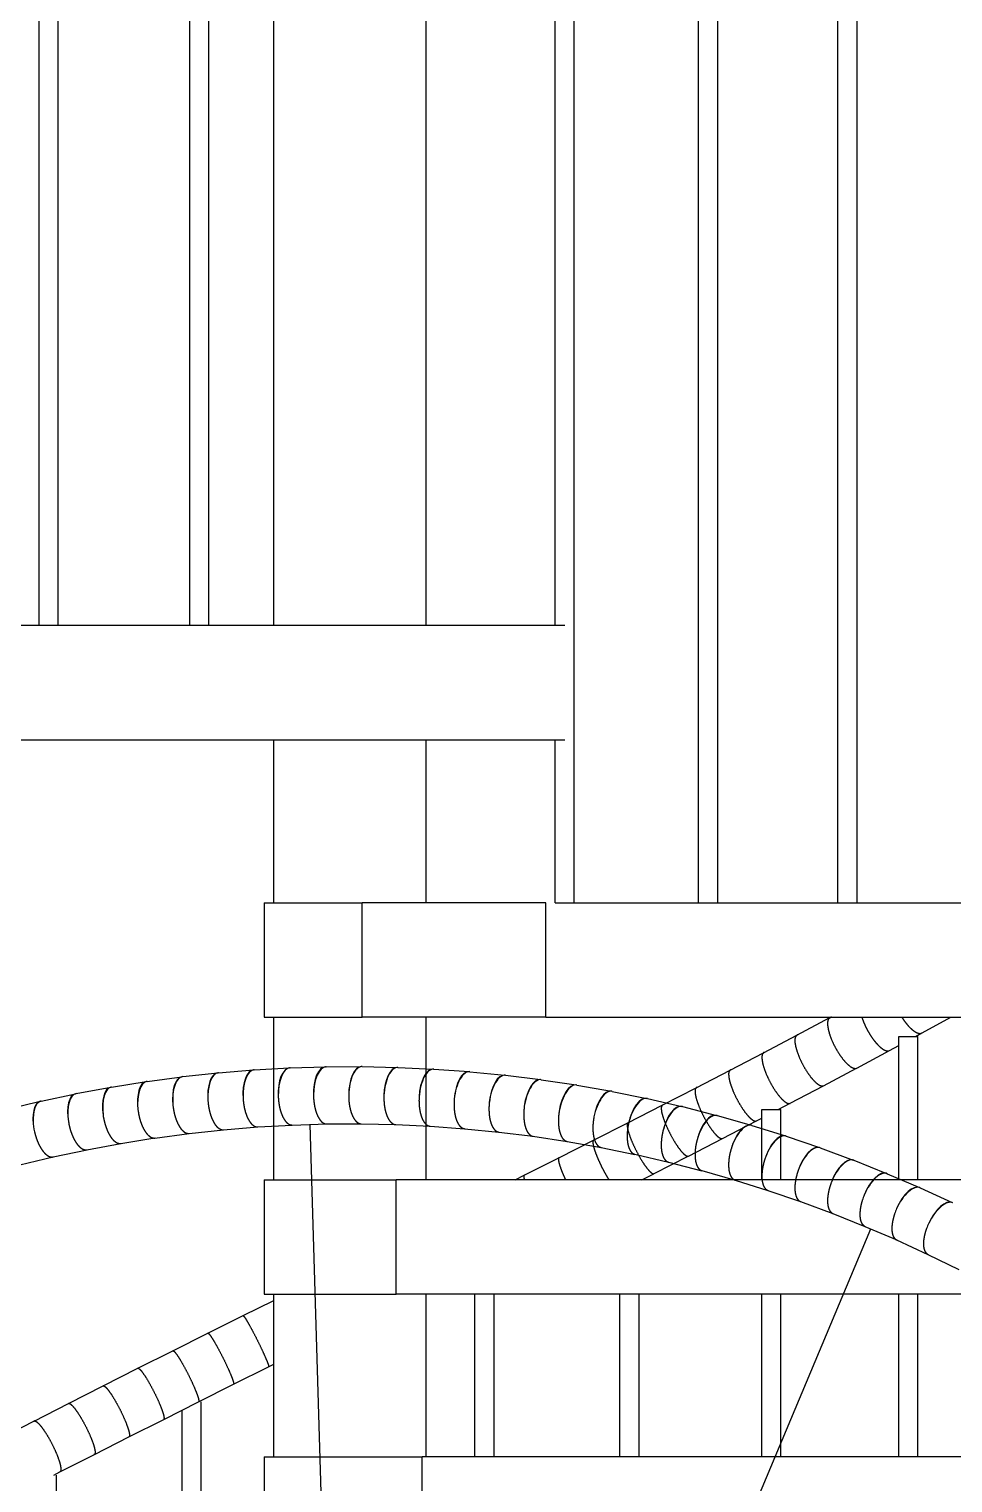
# Model space of a CAD drawing. Header units: millimetres. Extents: x -934 to 934, y -2220 to 2220.
# Drawn here: x -214 to 402, y 716 to 1684 of the extents above; entities that cross this region are included whole.
import ezdxf

# ---------------------------------------------------------------- set-up
doc = ezdxf.new("R2010")
doc.units = ezdxf.units.MM
doc.layers.add('Elevation', color=7, linetype='CONTINUOUS')
doc.layers.add('Plan', color=7, linetype='CONTINUOUS')

msp = doc.modelspace()

# ---------------------------------------------------------------- linework, layer by layer
at = {"layer": 'Elevation'}
for p, q in [((50.77, 1286.76), (50.77, 2201.16)), ((-207.08, 1286.76), (-207.08, 2182.11)), ((-194.38, 1286.76), (-194.38, 2182.11)), ((-106.73, 1286.76), (-106.73, 2182.11)), ((-94.03, 1286.76), (-94.03, 2182.11)), ((-50.83, 1286.76), (-50.83, 2182.11)), ((136.66, 1286.76), (136.66, 2182.11)), ((149.36, 1102.19), (149.36, 2182.11)), ((232.21, 1102.19), (232.21, 2133.41)), ((244.91, 1102.19), (244.91, 2133.41)), ((325.03, 1102.19), (325.03, 2084.7)), ((337.73, 1102.19), (337.73, 2084.7)), ((143.01, 1286.76), (-753.78, 1286.76)), ((143.01, 1210.56), (-760.13, 1210.56)), ((-50.83, 1102.19), (-50.83, 1210.56)), ((50.77, 1102.19), (50.77, 1210.56)), ((136.66, 1102.19), (136.66, 1210.56)), ((-57.18, 1102.19), (-57.18, 1025.99)), ((8.13, 1025.99), (8.13, 1102.19)), ((130.46, 1102.19), (8.13, 1102.19)), ((130.46, 1025.99), (130.46, 1102.19)), ((-50.83, 917.61), (-50.83, 1025.99)), ((130.46, 1025.99), (8.13, 1025.99)), ((50.77, 917.61), (50.77, 1025.99)), ((297.65, 1013.94), (319.58, 1025.6)), ((319.58, 1025.59), (320.31, 1025.99)), ((381.05, 1015.47), (400.22, 1025.99)), ((275.51, 1002.28), (297.65, 1013.94)), ((365.54, 917.61), (365.54, 1013.12)), ((376.72, 1013.12), (380.97, 1015.43)), ((378.24, 917.61), (378.24, 1013.12)), ((253.18, 990.62), (275.51, 1002.28)), ((253.18, 990.62), (275.51, 1002.28)), ((337.56, 992.01), (359.35, 1003.7)), ((359.42, 1003.74), (365.54, 1007.06)), ((230.67, 978.96), (253.18, 990.62)), ((230.67, 978.96), (253.18, 990.62)), ((315.5, 980.28), (337.49, 991.97)), ((207.99, 967.29), (230.67, 978.96)), ((207.99, 967.29), (230.67, 978.96)), ((293.23, 968.56), (315.43, 980.25)), ((285.3, 964.41), (293.17, 968.53)), ((185.17, 955.62), (208, 967.29)), ((185.17, 955.62), (208, 967.29)), ((274.29, 917.61), (274.29, 964.41)), ((286.99, 917.61), (286.99, 964.41)), ((162.22, 943.95), (185.18, 955.62)), ((162.22, 943.95), (185.18, 955.62)), ((248.17, 945.12), (270.73, 956.81)), ((270.79, 956.84), (274.29, 958.66)), ((139.15, 932.28), (162.22, 943.95)), ((225.41, 933.4), (248.12, 945.09)), ((115.98, 920.6), (139.15, 932.28)), ((115.98, 920.6), (139.15, 932.28)), ((202.5, 921.69), (225.36, 933.38)), ((110.02, 917.61), (115.98, 920.6)), ((110.02, 917.61), (115.98, 920.6)), ((194.47, 917.61), (202.46, 921.67)), ((-57.18, 917.61), (-57.18, 841.41)), ((30.85, 841.41), (30.85, 917.61)), ((494.02, 917.61), (30.85, 917.61)), ((-71.21, 827.11), (-50.83, 837.28)), ((-50.83, 733.03), (-50.83, 841.41)), ((494.02, 841.41), (30.85, 841.41)), ((50.77, 733.03), (50.77, 841.41)), ((83.25, 733.03), (83.25, 841.41)), ((95.95, 733.03), (95.95, 841.41)), ((179.83, 733.03), (179.83, 841.41)), ((192.53, 733.03), (192.53, 841.41)), ((274.29, 733.03), (274.29, 841.41)), ((286.99, 733.03), (286.99, 841.41)), ((365.54, 733.03), (365.54, 841.41)), ((378.24, 733.03), (378.24, 841.41)), ((-94.6, 815.41), (-71.22, 827.1)), ((-117.94, 803.71), (-94.62, 815.4)), ((-141.22, 792.01), (-117.96, 803.7)), ((-54.19, 793.02), (-50.83, 794.7)), ((-164.41, 780.31), (-141.24, 792)), ((-77.56, 781.34), (-54.19, 793.02)), ((-187.5, 768.61), (-164.44, 780.29)), ((-100.86, 769.66), (-77.56, 781.34)), ((-210.48, 756.9), (-187.54, 768.59)), ((-124.09, 757.98), (-100.86, 769.66)), ((-99.17, -189.86), (-99.17, 769.58)), ((-233.34, 745.19), (-210.52, 756.88)), ((-147.23, 746.3), (-124.09, 757.98)), ((-111.87, -189.86), (-111.87, 764.12)), ((-170.26, 734.63), (-147.23, 746.3)), ((-193.17, 722.96), (-170.26, 734.63)), ((-57.18, 733.03), (-57.18, 656.83)), ((48.01, 656.83), (48.01, 733.03)), ((768.62, 733.03), (48.01, 733.03)), ((-197.24, 720.87), (-193.17, 722.96)), ((-195.49, -189.86), (-195.49, 720.87))]:
    msp.add_line(p, q, dxfattribs=at)
for centre, major_axis, ratio, start_param, end_param in [((371.89, 1032.17), (9.16, -16.7), 0.374502, 6.086261, 0), ((371.89, 1032.17), (9.08, -16.75), 0.353525, 6.088009, 0), ((371.89, 1032.17), (9.08, -16.75), 0.353525, 0, 0.006567), ((350.34, 1020.48), (9.08, -16.75), 0.353525, 6.099453, 0), ((350.34, 1020.48), (9.01, -16.79), 0.332314, 6.100978, 0), ((350.34, 1020.48), (9.01, -16.79), 0.332314, 0, 0.006458), ((328.56, 1008.79), (9.01, -16.79), 0.332314, 6.112421, 0), ((328.56, 1008.79), (8.94, -16.82), 0.310886, 6.113742, 0), ((328.56, 1008.79), (8.94, -16.82), 0.310886, 0, 0.006357), ((306.56, 997.1), (8.94, -16.82), 0.310886, 6.125185, 0), ((306.56, 997.1), (8.88, -16.86), 0.289252, 6.126317, 0), ((306.56, 997.1), (8.88, -16.86), 0.289252, 0, 0.006265), ((284.36, 985.41), (8.88, -16.86), 0.289252, 6.137761, 0), ((284.36, 985.41), (8.82, -16.89), 0.267428, 6.138722, 0), ((284.36, 985.41), (8.82, -16.89), 0.267428, 0, 0.006182), ((261.97, 973.72), (8.82, -16.89), 0.267428, 6.150165, 0), ((261.97, 973.72), (8.76, -16.91), 0.245428, 6.150971, 0), ((261.97, 973.72), (8.76, -16.91), 0.245428, 0, 0.006106), ((239.41, 962.03), (8.76, -16.91), 0.245428, 6.162414, 0), ((239.41, 962.03), (8.72, -16.94), 0.223267, 6.163079, 0), ((239.41, 962.03), (8.72, -16.94), 0.223267, 0, 0.006038), ((216.69, 950.34), (8.72, -16.94), 0.223267, 6.174522, 0), ((216.69, 950.34), (8.67, -16.96), 0.200958, 6.175061, 0), ((216.69, 950.34), (8.67, -16.96), 0.200958, 0, 0.005976), ((193.83, 938.65), (8.67, -16.96), 0.200958, 6.186505, 0), ((193.83, 938.65), (8.63, -16.98), 0.178518, 6.186932, 0), ((193.83, 938.65), (8.63, -16.98), 0.178518, 0, 0.005922), ((-62.7, 810.06), (8.52, -17.04), 0.072793, -3.172248, -3.141593), ((-62.7, 810.06), (8.51, -17.05), 0.049884, -3.141593, -3.135854), ((-62.7, 810.06), (8.51, -17.05), 0.049884, -3.172205, -3.141593), ((-86.08, 798.37), (8.54, -17.03), 0.095654, -3.183773, -3.141593), ((-86.08, 798.37), (8.52, -17.04), 0.072793, -3.141593, -3.135836), ((-86.08, 798.37), (8.52, -17.04), 0.072793, -3.183692, -3.141593), ((-109.41, 786.68), (8.56, -17.02), 0.118451, -3.195349, -3.141593), ((-109.41, 786.68), (8.54, -17.03), 0.095654, -3.141593, -3.135812), ((-109.41, 786.68), (8.54, -17.03), 0.095654, -3.195217, -3.141593), ((-132.66, 774.99), (8.58, -17.01), 0.141171, -3.206989, -3.141593), ((-132.66, 774.99), (8.56, -17.02), 0.118451, -3.141593, -3.135782), ((-132.66, 774.99), (8.56, -17.02), 0.118451, -3.206792, -3.141593), ((-155.83, 763.3), (8.61, -16.99), 0.163798, -3.218704, -3.141593), ((-155.83, 763.3), (8.58, -17.01), 0.141171, -3.141593, -3.135745), ((-155.83, 763.3), (8.58, -17.01), 0.141171, -3.218432, -3.141593), ((-178.89, 751.61), (8.65, -16.97), 0.186317, -3.230509, -3.141593), ((-178.89, 751.61), (8.61, -16.99), 0.163798, -3.141593, -3.135702), ((-178.89, 751.61), (8.61, -16.99), 0.163798, -3.230147, -3.141593), ((-201.84, 739.92), (8.69, -16.95), 0.208714, -3.242417, -3.141593), ((-201.84, 739.92), (8.65, -16.97), 0.186317, -3.141593, -3.135652), ((-201.84, 739.92), (8.65, -16.97), 0.186317, -3.241952, -3.141593)]:
    msp.add_ellipse(centre, major_axis=major_axis, ratio=ratio, start_param=start_param, end_param=end_param, dxfattribs=at)
for points, degree in [([(-57.18, 1102.19), (-56.75, 1102.19), (-55.48, 1102.19), (-53.37, 1102.19), (-50.46, 1102.19), (-46.8, 1102.19), (-42.44, 1102.19), (-37.45, 1102.19), (-31.89, 1102.19), (-25.86, 1102.19), (-19.44, 1102.19), (-12.73, 1102.19), (-5.83, 1102.19), (1.16, 1102.19), (8.13, 1102.19)], 1), ([(136.66, 1102.19), (136.82, 1102.19), (137.29, 1102.19), (138.05, 1102.19), (139.05, 1102.19), (140.26, 1102.19), (141.6, 1102.19), (143.01, 1102.19), (144.43, 1102.19), (145.77, 1102.19), (146.97, 1102.19), (147.98, 1102.19), (148.74, 1102.19), (149.2, 1102.19), (149.36, 1102.19)], 1), ([(232.21, 1102.19), (232.37, 1102.19), (232.84, 1102.19), (233.6, 1102.19), (234.6, 1102.19), (235.81, 1102.19), (237.15, 1102.19), (238.56, 1102.19), (239.97, 1102.19), (241.32, 1102.19), (242.52, 1102.19), (243.53, 1102.19), (244.28, 1102.19), (244.75, 1102.19), (244.91, 1102.19)], 1), ([(325.03, 1102.19), (325.19, 1102.19), (325.66, 1102.19), (326.42, 1102.19), (327.42, 1102.19), (328.63, 1102.19), (329.97, 1102.19), (331.38, 1102.19), (332.8, 1102.19), (334.14, 1102.19), (335.34, 1102.19), (336.35, 1102.19), (337.1, 1102.19), (337.57, 1102.19), (337.73, 1102.19)], 1), ([(-57.18, 1025.99), (-56.75, 1025.99), (-55.48, 1025.99), (-53.37, 1025.99), (-50.46, 1025.99), (-46.8, 1025.99), (-42.44, 1025.99), (-37.45, 1025.99), (-31.89, 1025.99), (-25.86, 1025.99), (-19.44, 1025.99), (-12.73, 1025.99), (-5.83, 1025.99), (1.16, 1025.99), (8.13, 1025.99)], 1), ([(319.58, 1025.59), (318.64, 1024.61), (318.15, 1022.91), (318.13, 1020.58), (318.57, 1017.72), (319.46, 1014.46), (320.76, 1010.95), (322.41, 1007.34), (324.34, 1003.79), (326.45, 1000.47), (328.66, 997.52), (330.86, 995.08), (332.96, 993.25), (334.87, 992.12), (336.48, 991.74)], 1), ([(319.59, 1025.6), (319.58, 1025.59)], 1), ([(320.63, 1025.84), (320.05, 1025.84), (319.59, 1025.6)], 2), ([(340.9, 1025.99), (341.67, 1023.75), (342.6, 1021.46), (343.67, 1019.15), (344.87, 1016.86), (346.17, 1014.64), (347.54, 1012.53), (348.97, 1010.56), (350.42, 1008.78), (351.87, 1007.21), (353.29, 1005.88), (354.66, 1004.82), (355.94, 1004.06), (357.13, 1003.59), (358.19, 1003.43)], 1), ([(367.49, 1025.99), (368.36, 1024.65), (369.26, 1023.37), (370.18, 1022.15), (371.12, 1021.01), (372.06, 1019.94), (372.99, 1018.97), (373.92, 1018.1), (374.84, 1017.33), (375.73, 1016.66), (376.6, 1016.11), (377.43, 1015.68), (378.22, 1015.37), (378.96, 1015.18), (379.65, 1015.12)], 1), ([(297.65, 1013.94), (296.78, 1012.99), (296.36, 1011.32), (296.39, 1009.01), (296.89, 1006.16), (297.83, 1002.9), (299.16, 999.38), (300.82, 995.76), (302.75, 992.19), (304.84, 988.85), (307.02, 985.88), (309.17, 983.42), (311.2, 981.58), (313.03, 980.44), (314.56, 980.05)], 1), ([(298.55, 1014.15), (298.05, 1014.15), (297.65, 1013.94)], 2), ([(297.65, 1013.94), (297.65, 1013.94)], 1), ([(365.54, 1013.12), (365.7, 1013.12), (366.17, 1013.12), (366.93, 1013.12), (367.93, 1013.12), (369.14, 1013.12), (370.48, 1013.12), (371.89, 1013.12), (373.3, 1013.12), (374.65, 1013.12), (375.85, 1013.12), (376.85, 1013.12), (377.61, 1013.12), (378.08, 1013.12), (378.24, 1013.12)], 1), ([(275.51, 1002.28), (274.71, 1001.37), (274.36, 999.73), (274.46, 997.44), (275.01, 994.6), (275.99, 991.34), (277.35, 987.81), (279.03, 984.17), (280.96, 980.59), (283.04, 977.23), (285.17, 974.24), (287.28, 971.76), (289.24, 969.9), (290.99, 968.75), (292.43, 968.36)], 1), ([(276.28, 1002.46), (275.85, 1002.46), (275.51, 1002.28)], 2), ([(275.51, 1002.28), (275.51, 1002.28)], 1), ([(275.51, 1002.28), (275.51, 1002.28)], 1), ([(275.51, 1002.28), (275.51, 1002.28)], 1), ([(253.18, 990.62), (252.45, 989.75), (252.17, 988.14), (252.34, 985.87), (252.95, 983.04), (253.97, 979.78), (255.37, 976.24), (257.06, 972.59), (258.99, 968.99), (261.04, 965.6), (263.15, 962.59), (265.19, 960.09), (267.09, 958.22), (268.76, 957.06), (270.11, 956.67)], 1), ([(253.83, 990.77), (253.47, 990.77), (253.18, 990.62)], 2), ([(253.18, 990.62), (253.18, 990.62)], 1), ([(253.18, 990.62), (253.18, 990.62)], 1), ([(253.18, 990.62), (253.18, 990.62)], 1), ([(230.67, 978.96), (230.02, 978.13), (229.81, 976.55), (230.04, 974.29), (230.71, 971.47), (231.78, 968.22), (233.21, 964.67), (234.92, 961), (236.84, 957.38), (238.88, 953.98), (240.95, 950.95), (242.94, 948.43), (244.77, 946.54), (246.35, 945.38), (247.61, 944.98)], 1), ([(231.21, 979.08), (230.91, 979.08), (230.67, 978.96)], 2), ([(230.67, 978.96), (230.67, 978.96)], 1), ([(230.67, 978.96), (230.67, 978.96)], 1), ([(230.67, 978.96), (230.67, 978.96)], 1), ([(207.99, 967.29), (207.43, 966.5), (207.29, 964.95), (207.59, 962.72), (208.32, 959.91), (209.44, 956.65), (210.9, 953.1), (212.63, 949.42), (214.55, 945.78), (216.57, 942.35), (218.59, 939.3), (220.53, 936.77), (222.29, 934.87), (223.78, 933.69), (224.94, 933.29)], 1), ([(208, 967.29), (207.99, 967.29)], 1), ([(207.99, 967.29), (207.99, 967.29)], 1), ([(208.44, 967.39), (208.19, 967.39), (208, 967.29)], 2), ([(208, 967.29), (208, 967.29)], 1), ([(274.29, 964.41), (274.45, 964.41), (274.92, 964.41), (275.67, 964.41), (276.68, 964.41), (277.88, 964.41), (279.22, 964.41), (280.64, 964.41), (282.05, 964.41), (283.39, 964.41), (284.6, 964.41), (285.6, 964.41), (286.36, 964.41), (286.83, 964.41), (286.99, 964.41)], 1), ([(185.17, 955.62), (184.68, 954.87), (184.62, 953.35), (185, 951.14), (185.79, 948.34), (186.96, 945.08), (188.45, 941.52), (190.2, 937.83), (192.11, 934.17), (194.11, 930.73), (196.1, 927.66), (197.98, 925.1), (199.66, 923.19), (201.07, 922), (202.13, 921.6)], 1), ([(185.18, 955.62), (185.17, 955.62)], 1), ([(185.17, 955.62), (185.17, 955.62)], 1), ([(185.53, 955.7), (185.33, 955.7), (185.18, 955.62)], 2), ([(185.18, 955.62), (185.18, 955.62)], 1), ([(162.22, 943.95), (161.9, 943.55), (161.77, 942.8), (161.84, 941.69), (162.1, 940.27), (162.55, 938.56), (163.19, 936.59), (163.99, 934.42), (164.94, 932.08), (166.02, 929.63), (167.2, 927.13), (168.46, 924.62), (169.78, 922.16), (171.11, 919.81), (172.44, 917.61)], 1), ([(162.49, 944.01), (162.34, 944.01), (162.22, 943.95)], 2), ([(162.22, 943.95), (162.22, 943.95)], 1), ([(162.22, 943.95), (162.22, 943.95)], 1), ([(162.22, 943.95), (162.22, 943.95)], 1), ([(139.15, 932.28), (138.96, 932.08), (138.84, 931.72), (138.81, 931.2), (138.86, 930.54), (139, 929.73), (139.22, 928.78), (139.52, 927.71), (139.9, 926.52), (140.35, 925.22), (140.87, 923.83), (141.45, 922.36), (142.1, 920.83), (142.8, 919.24), (143.54, 917.61)], 1), ([(139.36, 932.32), (139.24, 932.32), (139.15, 932.28)], 2), ([(139.15, 932.28), (139.15, 932.28)], 1), ([(139.15, 932.28), (139.15, 932.28)], 1), ([(139.15, 932.28), (139.15, 932.28)], 1), ([(116.13, 920.63), (116.05, 920.63), (115.98, 920.6)], 2), ([(115.98, 920.6), (115.98, 920.6)], 1), ([(115.98, 920.6), (115.98, 920.6)], 1), ([(115.98, 920.6), (115.98, 920.6)], 1), ([(-57.18, 917.61), (-56.51, 917.61), (-54.53, 917.61), (-51.27, 917.61), (-46.81, 917.61), (-41.26, 917.61), (-34.75, 917.61), (-27.43, 917.61), (-19.47, 917.61), (-11.05, 917.61), (-2.38, 917.61), (6.35, 917.61), (14.93, 917.61), (23.16, 917.61), (30.85, 917.61)], 1), ([(-57.18, 841.41), (-56.51, 841.41), (-54.53, 841.41), (-51.27, 841.41), (-46.81, 841.41), (-41.26, 841.41), (-34.75, 841.41), (-27.43, 841.41), (-19.47, 841.41), (-11.05, 841.41), (-2.38, 841.41), (6.35, 841.41), (14.93, 841.41), (23.16, 841.41), (30.85, 841.41)], 1), ([(-71.18, 827.11), (-70.68, 826.69), (-69.79, 825.46), (-68.56, 823.46), (-67.03, 820.81), (-65.29, 817.63), (-63.43, 814.07), (-61.52, 810.32), (-59.68, 806.56), (-57.99, 802.97), (-56.52, 799.73), (-55.36, 796.99), (-54.57, 794.9), (-54.17, 793.55), (-54.19, 793.02)], 1), ([(-94.54, 815.42), (-93.94, 815.01), (-92.96, 813.78), (-91.64, 811.8), (-90.05, 809.16), (-88.26, 806), (-86.37, 802.47), (-84.47, 798.73), (-82.64, 794.98), (-80.98, 791.39), (-79.58, 788.15), (-78.48, 785.4), (-77.76, 783.29), (-77.45, 781.91), (-77.56, 781.34)], 1), ([(-117.84, 803.73), (-117.14, 803.32), (-116.06, 802.1), (-114.66, 800.13), (-113.01, 797.52), (-111.18, 794.37), (-109.26, 790.86), (-107.36, 787.14), (-105.55, 783.4), (-103.93, 779.82), (-102.57, 776.57), (-101.55, 773.81), (-100.9, 771.68), (-100.67, 770.27), (-100.86, 769.66)], 1), ([(-141.07, 792.04), (-140.26, 791.63), (-139.09, 790.42), (-137.61, 788.47), (-135.9, 785.87), (-134.02, 782.75), (-132.08, 779.25), (-130.17, 775.55), (-128.38, 771.82), (-126.8, 768.25), (-125.49, 765), (-124.53, 762.23), (-123.97, 760.07), (-123.82, 758.63), (-124.09, 757.98)], 1), ([(-54.19, 793.02), (-54.2, 793.01), (-54.22, 793.01)], 2), ([(-54.19, 793.02), (-54.19, 793.02)], 1), ([(-164.2, 780.35), (-163.29, 779.95), (-162.03, 778.75), (-160.48, 776.81), (-158.7, 774.22), (-156.78, 771.12), (-154.82, 767.64), (-152.91, 763.96), (-151.13, 760.24), (-149.58, 756.68), (-148.33, 753.42), (-147.43, 750.64), (-146.94, 748.46), (-146.87, 746.99), (-147.23, 746.3)], 1), ([(-77.56, 781.34), (-77.59, 781.32), (-77.62, 781.32)], 2), ([(-77.56, 781.34), (-77.56, 781.34)], 1), ([(-187.22, 768.66), (-186.22, 768.26), (-184.87, 767.07), (-183.23, 765.14), (-181.4, 762.58), (-179.44, 759.49), (-177.45, 756.04), (-175.54, 752.37), (-173.78, 748.67), (-172.26, 745.11), (-171.06, 741.85), (-170.23, 739.06), (-169.81, 736.86), (-169.82, 735.36), (-170.26, 734.63)], 1), ([(-100.86, 769.66), (-100.91, 769.63), (-100.97, 769.63)], 2), ([(-100.86, 769.66), (-100.86, 769.66)], 1), ([(-210.12, 756.97), (-209.02, 756.57), (-207.58, 755.39), (-205.87, 753.48), (-203.98, 750.93), (-201.98, 747.87), (-199.97, 744.43), (-198.05, 740.78), (-196.31, 737.09), (-194.83, 733.54), (-193.68, 730.28), (-192.91, 727.48), (-192.56, 725.26), (-192.65, 723.73), (-193.17, 722.96)], 1), ([(-124.09, 757.98), (-124.16, 757.94), (-124.25, 757.94)], 2), ([(-124.09, 757.98), (-124.09, 757.98)], 1), ([(-147.23, 746.3), (-147.33, 746.25), (-147.45, 746.25)], 2), ([(-147.23, 746.3), (-147.23, 746.3)], 1), ([(-170.26, 734.63), (-170.39, 734.56), (-170.56, 734.56)], 2), ([(-170.26, 734.63), (-170.26, 734.63)], 1), ([(-57.18, 733.03), (-56.22, 733.03), (-53.37, 733.03), (-48.74, 733.03), (-42.46, 733.03), (-34.76, 733.03), (-25.9, 733.03), (-16.16, 733.03), (-5.89, 733.03), (4.58, 733.03), (14.9, 733.03), (24.72, 733.03), (33.7, 733.03), (41.56, 733.03), (48.01, 733.03)], 1), ([(-193.17, 722.96), (-193.34, 722.87), (-193.55, 722.87)], 2), ([(-193.17, 722.96), (-193.17, 722.96)], 1)]:
    msp.add_open_spline(points, degree=degree, dxfattribs=at)
for points, knots in [([(149.36, 1102.19), (177.73, 1102.19), (205.91, 1102.19), (233.9, 1102.19), (261.65, 1102.19), (289.14, 1102.19), (316.34, 1102.19), (343.23, 1102.19), (369.77, 1102.19), (395.95, 1102.19), (421.74, 1102.19), (447.1, 1102.19), (472.02, 1102.19), (496.48, 1102.19), (520.44, 1102.19)], [4.8765036, 4.8765036, 4.9080325, 4.9395613, 4.9710902, 5.002619, 5.0341479, 5.0656767, 5.0972056, 5.1287345, 5.1602633, 5.1917922, 5.223321, 5.2548499, 5.2863788, 5.3179076, 5.3179076]), ([(130.46, 1025.99), (160.27, 1025.99), (189.9, 1025.99), (219.33, 1025.99), (248.52, 1025.99), (277.44, 1025.99), (306.06, 1025.99), (334.34, 1025.99), (362.26, 1025.99), (389.78, 1025.99), (416.88, 1025.99), (443.52, 1025.99), (469.68, 1025.99), (495.33, 1025.99), (520.44, 1025.99)], [4.8555797, 4.8555797, 4.8886031, 4.9216266, 4.95465, 4.9876734, 5.0206968, 5.0537202, 5.0867437, 5.1197671, 5.1527905, 5.1858139, 5.2188374, 5.2518608, 5.2848842, 5.3179076, 5.3179076]), ([(115.98, 920.6), (115.91, 920.55), (115.85, 920.47), (115.8, 920.36), (115.76, 920.23), (115.74, 920.08), (115.73, 919.9), (115.74, 919.7), (115.76, 919.47), (115.79, 919.21), (115.83, 918.94), (115.89, 918.64), (115.96, 918.32), (116.05, 917.97), (116.14, 917.61)], [1.6321461, 1.6321461, 1.6709597, 1.7097733, 1.7485869, 1.7874005, 1.8262141, 1.8650277, 1.9038413, 1.9426549, 1.9814685, 2.0202821, 2.0590957, 2.0979093, 2.1367229, 2.1755365, 2.1755365])]:
    msp.add_open_spline(points, degree=1, knots=knots, dxfattribs=at)
at = {"layer": 'Plan'}
for p, q in [((-111.44, 986.33), (-88.12, 988.84)), ((-87.63, 988.89), (-64.25, 990.8)), ((-63.76, 990.83), (-40.34, 992.14)), ((-39.85, 992.16), (-16.4, 992.86)), ((-15.91, 992.87), (7.55, 992.98)), ((8.03, 992.97), (31.49, 992.48)), ((31.98, 992.46), (55.41, 991.36)), ((55.9, 991.33), (79.3, 989.63)), ((79.78, 989.59), (103.13, 987.29)), ((-182.38, 975.02), (-159.31, 979.32)), ((-158.83, 979.4), (-135.67, 983.1)), ((-135.18, 983.17), (-111.93, 986.28)), ((103.62, 987.24), (126.9, 984.34)), ((127.38, 984.27), (150.58, 980.78)), ((151.06, 980.7), (174.16, 976.61)), ((-229.09, 964.47), (-206.28, 969.94)), ((-205.8, 970.04), (-182.86, 974.93)), ((-0.87, 973.93), (-0.87, 973.93)), ((-0.87, 973.93), (-0.87, 973.93)), ((-0.87, 973.93), (-0.87, 973.93)), ((174.64, 976.52), (197.63, 971.84)), ((198.11, 971.74), (220.97, 966.47)), ((221.44, 966.35), (244.16, 960.5)), ((244.63, 960.37), (267.19, 953.94)), ((-107.18, 948.47), (-84.29, 950.93)), ((-84.34, 950.93), (-61.39, 952.8)), ((-61.44, 952.8), (-38.46, 954.08)), ((-38.51, 954.08), (-15.5, 954.77)), ((-1.72, 116.68), (-26.49, 954.44)), ((-15.55, 954.77), (7.47, 954.88)), ((7.42, 954.88), (30.44, 954.39)), ((30.39, 954.39), (53.38, 953.31)), ((53.33, 953.32), (76.29, 951.65)), ((76.24, 951.65), (99.15, 949.4)), ((99.1, 949.4), (121.95, 946.56)), ((267.66, 953.8), (290.05, 946.79)), ((-175.21, 937.6), (-152.58, 941.82)), ((-152.63, 941.81), (-129.9, 945.44)), ((-129.95, 945.43), (-107.13, 948.48)), ((121.9, 946.57), (144.66, 943.14)), ((144.61, 943.15), (167.28, 939.14)), ((290.51, 946.64), (312.71, 939.06)), ((-220.02, 927.46), (-197.63, 932.83)), ((-197.68, 932.82), (-175.16, 937.61)), ((167.23, 939.15), (189.79, 934.55)), ((189.74, 934.57), (212.17, 929.4)), ((313.17, 938.89), (335.17, 930.75)), ((335.63, 930.57), (357.41, 921.86)), ((212.13, 929.41), (234.42, 923.67)), ((234.37, 923.68), (256.51, 917.37)), ((357.86, 921.67), (379.41, 912.41)), ((256.46, 917.38), (278.43, 910.5)), ((278.38, 910.52), (300.17, 903.08)), ((379.86, 912.21), (401.17, 902.39)), ((300.12, 903.1), (321.71, 895.1)), ((321.66, 895.12), (343.04, 886.57)), ((22.12, 112.24), (347.01, 884.87)), ((342.99, 886.59), (364.14, 877.5)), ((364.1, 877.52), (385, 867.89)), ((384.96, 867.91), (405.61, 857.75))]:
    msp.add_line(p, q, dxfattribs=at)
for centre, major_axis, start_param, end_param in [((-86.08, 969.9), (2.04, -18.94), 3.141593, 4.664487), ((-86.08, 969.9), (1.55, -18.99), 3.141593, 4.676012), ((-86.08, 969.9), (2.04, -18.94), 3.112836, 3.141593), ((-62.7, 971.81), (1.55, -18.99), 3.141593, 4.676012), ((-62.7, 971.81), (1.06, -19.02), 3.141593, 4.687498), ((-62.7, 971.81), (1.55, -18.99), 3.112836, 3.141593), ((-39.28, 973.12), (1.06, -19.02), 3.141593, 4.687498), ((-39.28, 973.12), (0.57, -19.04), 3.141593, 4.698958), ((-39.28, 973.12), (1.06, -19.02), 3.112836, 3.141593), ((-15.83, 973.82), (0.57, -19.04), 3.141593, 4.698958), ((-15.83, 973.82), (0.08, -19.05), 3.141593, 4.710404), ((-15.83, 973.82), (0.57, -19.04), 3.112836, 3.141593), ((7.63, 973.93), (0.08, -19.05), 3.141593, 4.706667), ((7.63, 973.93), (-0.4, -19.05), 3.141593, 4.718111), ((7.63, 973.93), (0.08, -19.05), 3.112836, 3.141593), ((31.08, 973.43), (-0.4, -19.05), 3.141593, 4.706667), ((31.08, 973.43), (-0.89, -19.03), 3.141593, 4.718111), ((31.08, 973.43), (-0.4, -19.05), 3.112836, 3.141593), ((54.52, 972.33), (-0.89, -19.03), 3.141593, 4.706667), ((54.52, 972.33), (-1.38, -19), 3.141593, 4.718111), ((54.52, 972.33), (-0.89, -19.03), 3.112836, 3.141593), ((77.92, 970.63), (-1.38, -19), 3.141593, 4.706667), ((77.92, 970.63), (-1.87, -18.96), 3.141593, 4.718111), ((77.92, 970.63), (-1.38, -19), 3.112836, 3.141593), ((-155.83, 960.59), (3.49, -18.73), 3.141593, 4.629556), ((-155.83, 960.59), (3, -18.81), 3.141593, 4.641271), ((-155.83, 960.59), (3.49, -18.73), 3.112836, 3.141593), ((-132.66, 964.29), (3, -18.81), 3.141593, 4.641271), ((-132.66, 964.29), (2.52, -18.88), 3.141593, 4.652911), ((-132.66, 964.29), (3, -18.81), 3.112836, 3.141593), ((-109.41, 967.39), (2.52, -18.88), 3.141593, 4.652911), ((-109.41, 967.39), (2.04, -18.94), 3.141593, 4.664487), ((-109.41, 967.39), (2.52, -18.88), 3.112836, 3.141593), ((101.26, 968.33), (-1.87, -18.96), 3.141593, 4.706667), ((101.26, 968.33), (-2.35, -18.9), 3.141593, 4.718111), ((101.26, 968.33), (-1.87, -18.96), 3.112836, 3.141593), ((124.54, 965.43), (-2.35, -18.9), 3.141593, 4.706667), ((124.54, 965.43), (-2.84, -18.84), 3.141593, 4.718111), ((124.54, 965.43), (-2.35, -18.9), 3.112836, 3.141593), ((147.74, 961.94), (-2.84, -18.84), 3.141593, 4.706667), ((147.74, 961.94), (-3.32, -18.76), 3.141593, 4.718111), ((147.74, 961.94), (-2.84, -18.84), 3.112836, 3.141593), ((-201.84, 951.41), (4.44, -18.52), 3.141593, 4.605843), ((-201.84, 951.41), (3.97, -18.63), 3.141593, 4.617751), ((-201.84, 951.41), (4.44, -18.52), 3.112836, 3.141593), ((-178.89, 956.3), (3.97, -18.63), 3.141593, 4.617751), ((-178.89, 956.3), (3.49, -18.73), 3.141593, 4.629556), ((-178.89, 956.3), (3.97, -18.63), 3.112836, 3.141593), ((-86.08, 969.9), (2.04, -18.94), 4.664487, 4.706667), ((-86.08, 969.9), (1.55, -18.99), 4.676012, 4.718111), ((-62.7, 971.81), (1.55, -18.99), 4.676012, 4.706667), ((-62.7, 971.81), (1.06, -19.02), 4.687498, 4.718111), ((-39.28, 973.12), (1.06, -19.02), 4.687498, 4.706667), ((-39.28, 973.12), (0.57, -19.04), 4.698958, 4.718111), ((-15.83, 973.82), (0.57, -19.04), 4.698958, 4.706667), ((-15.83, 973.82), (0.08, -19.05), 4.710404, 4.718111), ((7.63, 973.93), (-0.4, -19.05), 4.718111, 4.721848), ((7.63, 973.93), (0.08, -19.05), 4.706667, 4.710404), ((7.63, 973.93), (-0.4, -19.05), 4.721847828, 4.72184817), ((7.63, 973.93), (0.08, -19.05), 4.710404, 4.710406), ((170.84, 957.85), (-3.32, -18.76), 3.141593, 4.706667), ((170.84, 957.85), (-3.8, -18.67), 3.141593, 4.718111), ((170.84, 957.85), (-3.32, -18.76), 3.112836, 3.141593), ((193.83, 953.17), (-3.8, -18.67), 3.141593, 4.706667), ((193.83, 953.17), (-4.28, -18.56), 3.141593, 4.718111), ((193.83, 953.17), (-3.8, -18.67), 3.112836, 3.141593), ((-155.83, 960.59), (3.49, -18.73), 4.629556, 4.706667), ((-155.83, 960.59), (3, -18.81), 4.641271, 4.718111), ((-132.66, 964.29), (3, -18.81), 4.641271, 4.706667), ((-132.66, 964.29), (2.52, -18.88), 4.652911, 4.718111), ((-109.41, 967.39), (2.52, -18.88), 4.652911, 4.706667), ((-109.41, 967.39), (2.04, -18.94), 4.664487, 4.718111), ((216.69, 947.91), (-4.28, -18.56), 3.141593, 4.706667), ((216.69, 947.91), (-4.75, -18.45), 3.141593, 4.718111), ((216.69, 947.91), (-4.28, -18.56), 3.112836, 3.141593), ((239.41, 942.05), (-4.75, -18.45), 3.141593, 4.706667), ((239.41, 942.05), (-5.22, -18.32), 3.141593, 4.718111), ((239.41, 942.05), (-4.75, -18.45), 3.112836, 3.141593), ((-201.84, 951.41), (4.44, -18.52), 4.605843, 4.706667), ((-201.84, 951.41), (3.97, -18.63), 4.617751, 4.718111), ((-178.89, 956.3), (3.97, -18.63), 4.617751, 4.706667), ((-178.89, 956.3), (3.49, -18.73), 4.629556, 4.718111), ((261.97, 935.62), (-5.22, -18.32), 3.141593, 4.706667), ((261.97, 935.62), (-5.69, -18.18), 3.141593, 4.718111), ((261.97, 935.62), (-5.22, -18.32), 3.112836, 3.141593), ((284.36, 928.61), (-5.69, -18.18), 3.141593, 4.706667), ((284.36, 928.61), (-6.16, -18.03), 3.141593, 4.718111), ((284.36, 928.61), (-5.69, -18.18), 3.112836, 3.141593), ((306.56, 921.03), (-6.16, -18.03), 3.141593, 4.706667), ((306.56, 921.03), (-6.62, -17.86), 3.141593, 4.718111), ((306.56, 921.03), (-6.16, -18.03), 3.112836, 3.141593), ((328.56, 912.88), (-6.62, -17.86), 3.141593, 4.706667), ((328.56, 912.88), (-7.07, -17.69), 3.141593, 4.718111), ((328.56, 912.88), (-6.62, -17.86), 3.112836, 3.141593), ((350.34, 904.17), (-7.07, -17.69), 3.141593, 4.706667), ((350.34, 904.17), (-7.52, -17.5), 3.141593, 4.718111), ((350.34, 904.17), (-7.07, -17.69), 3.112836, 3.141593), ((371.89, 894.91), (-7.52, -17.5), 3.141593, 4.706667), ((371.89, 894.91), (-7.97, -17.3), 3.141593, 4.718111), ((371.89, 894.91), (-7.52, -17.5), 3.112836, 3.141593), ((393.2, 885.09), (-7.97, -17.3), 3.141593, 4.706667), ((393.2, 885.09), (-8.41, -17.09), 3.141593, 4.718111), ((393.2, 885.09), (-7.97, -17.3), 3.112836, 3.141593)]:
    msp.add_ellipse(centre, major_axis=major_axis, ratio=0.445997, start_param=start_param, end_param=end_param, dxfattribs=at)
for points, degree in [([(-94.54, 969.1), (-94.29, 966.99), (-93.93, 964.92), (-93.48, 962.9), (-92.93, 960.98), (-92.3, 959.16), (-91.59, 957.49), (-90.82, 955.96), (-89.98, 954.61), (-89.09, 953.45), (-88.17, 952.5), (-87.22, 951.76), (-86.26, 951.25), (-85.29, 950.97), (-84.34, 950.93)], 1), ([(-71.18, 971.23), (-70.98, 969.11), (-70.68, 967.03), (-70.28, 965), (-69.78, 963.07), (-69.19, 961.24), (-68.53, 959.54), (-67.79, 957.99), (-66.99, 956.62), (-66.13, 955.44), (-65.24, 954.46), (-64.31, 953.7), (-63.36, 953.17), (-62.4, 952.87), (-61.44, 952.8)], 1), ([(-47.77, 972.75), (-47.62, 970.63), (-47.37, 968.54), (-47.02, 966.51), (-46.58, 964.56), (-46.04, 962.71), (-45.42, 961), (-44.72, 959.44), (-43.95, 958.05), (-43.13, 956.84), (-42.26, 955.84), (-41.35, 955.06), (-40.41, 954.5), (-39.46, 954.17), (-38.51, 954.08)], 1), ([(-24.32, 973.68), (-24.23, 971.55), (-24.04, 969.46), (-23.74, 967.41), (-23.35, 965.45), (-22.86, 963.6), (-22.28, 961.87), (-21.62, 960.29), (-20.89, 958.88), (-20.1, 957.65), (-19.25, 956.63), (-18.36, 955.82), (-17.44, 955.24), (-16.5, 954.89), (-15.55, 954.77)], 1), ([(-0.87, 974), (-0.87, 973.93)], 1), ([(-0.87, 973.93), (-0.83, 971.81), (-0.68, 969.71), (-0.44, 967.67), (-0.09, 965.71), (0.35, 963.85), (0.89, 962.11), (1.5, 960.52), (2.2, 959.1), (2.96, 957.86), (3.78, 956.82), (4.64, 955.99), (5.55, 955.39), (6.48, 955.02), (7.42, 954.88)], 1), ([(-0.87, 973.93), (-0.87, 973.93)], 1), ([(22.59, 973.72), (22.58, 973.43)], 1), ([(22.58, 973.43), (22.58, 971.33), (22.68, 969.25), (22.88, 967.22), (23.18, 965.27), (23.58, 963.42), (24.07, 961.69), (24.65, 960.11), (25.3, 958.68), (26.03, 957.44), (26.82, 956.4), (27.66, 955.56), (28.54, 954.94), (29.45, 954.55), (30.39, 954.39)], 1), ([(46.01, 972.33), (45.96, 970.24), (46.02, 968.18), (46.17, 966.17), (46.43, 964.23), (46.79, 962.4), (47.24, 960.68), (47.77, 959.1), (48.39, 957.68), (49.08, 956.44), (49.84, 955.39), (50.65, 954.54), (51.51, 953.91), (52.41, 953.5), (53.33, 953.32)], 1), ([(46.04, 972.84), (46.01, 972.33)], 1), ([(69.39, 970.63), (69.3, 968.56), (69.32, 966.52), (69.43, 964.53), (69.64, 962.6), (69.96, 960.78), (70.36, 959.07), (70.86, 957.5), (71.44, 956.08), (72.1, 954.84), (72.83, 953.78), (73.62, 952.93), (74.45, 952.28), (75.33, 951.86), (76.24, 951.65)], 1), ([(69.45, 971.36), (69.42, 970.99), (69.39, 970.63)], 2), ([(69.39, 970.63), (69.39, 970.63)], 1), ([(92.82, 969.27), (92.77, 968.8), (92.72, 968.33)], 2), ([(-164.2, 959.14), (-163.78, 957.06), (-163.27, 955.01), (-162.66, 953.04), (-161.97, 951.17), (-161.2, 949.41), (-160.37, 947.79), (-159.48, 946.33), (-158.54, 945.04), (-157.56, 943.96), (-156.57, 943.08), (-155.57, 942.41), (-154.57, 941.98), (-153.58, 941.78), (-152.63, 941.81)], 1), ([(-141.07, 963.06), (-140.71, 960.96), (-140.25, 958.91), (-139.69, 956.92), (-139.05, 955.03), (-138.32, 953.25), (-137.53, 951.61), (-136.67, 950.12), (-135.77, 948.82), (-134.83, 947.71), (-133.85, 946.8), (-132.87, 946.11), (-131.88, 945.65), (-130.9, 945.42), (-129.95, 945.43)], 1), ([(-117.84, 966.38), (-117.54, 964.27), (-117.13, 962.21), (-116.62, 960.21), (-116.03, 958.3), (-115.35, 956.5), (-114.6, 954.84), (-113.78, 953.34), (-112.91, 952.01), (-112, 950.87), (-111.05, 949.94), (-110.08, 949.23), (-109.11, 948.74), (-108.13, 948.49), (-107.18, 948.47)], 1), ([(92.72, 968.33), (92.59, 966.28), (92.56, 964.26), (92.63, 962.28), (92.8, 960.38), (93.07, 958.56), (93.44, 956.87), (93.9, 955.3), (94.44, 953.89), (95.07, 952.65), (95.77, 951.59), (96.53, 950.73), (97.34, 950.07), (98.21, 949.63), (99.1, 949.4)], 1), ([(92.72, 968.33), (92.72, 968.33)], 1), ([(115.98, 965.43), (115.81, 963.4), (115.74, 961.4), (115.77, 959.44), (115.9, 957.56), (116.13, 955.76), (116.45, 954.07), (116.87, 952.52), (117.38, 951.11), (117.97, 949.87), (118.64, 948.81), (119.37, 947.94), (120.17, 947.27), (121.01, 946.81), (121.9, 946.57)], 1), ([(116.13, 966.59), (116.05, 966.01), (115.98, 965.44)], 2), ([(115.98, 965.44), (115.98, 965.43)], 1), ([(139.15, 961.94), (138.94, 959.93), (138.83, 957.95), (138.82, 956.01), (138.91, 954.14), (139.09, 952.36), (139.38, 950.69), (139.77, 949.14), (140.24, 947.74), (140.8, 946.51), (141.43, 945.44), (142.14, 944.56), (142.91, 943.89), (143.74, 943.41), (144.61, 943.15)], 1), ([(139.36, 963.31), (139.24, 962.63), (139.15, 961.94)], 2), ([(139.15, 961.94), (139.15, 961.94)], 1), ([(162.49, 959.44), (162.34, 958.65), (162.22, 957.85)], 2), ([(-210.12, 949.54), (-209.6, 947.48), (-208.98, 945.46), (-208.28, 943.53), (-207.49, 941.69), (-206.63, 939.97), (-205.71, 938.39), (-204.75, 936.98), (-203.74, 935.75), (-202.72, 934.71), (-201.68, 933.88), (-200.65, 933.27), (-199.62, 932.89), (-198.63, 932.74), (-197.68, 932.82)], 1), ([(-187.22, 954.63), (-186.75, 952.56), (-186.19, 950.53), (-185.53, 948.58), (-184.79, 946.72), (-183.98, 944.98), (-183.1, 943.38), (-182.17, 941.94), (-181.2, 940.69), (-180.2, 939.62), (-179.19, 938.77), (-178.17, 938.13), (-177.15, 937.72), (-176.17, 937.55), (-175.21, 937.6)], 1), ([(-84.34, 950.93), (-84.24, 950.94)], 1), ([(-61.44, 952.8), (-61.35, 952.81)], 1), ([(-38.51, 954.08), (-38.41, 954.09)], 1), ([(-15.55, 954.77), (-15.45, 954.78)], 1), ([(7.42, 954.88), (7.52, 954.88)], 1), ([(30.39, 954.39), (30.49, 954.39)], 1), ([(53.33, 953.32), (53.43, 953.31)], 1), ([(76.24, 951.65), (76.34, 951.65)], 1), ([(99.1, 949.4), (99.2, 949.39)], 1), ([(162.22, 957.85), (161.97, 955.87), (161.82, 953.91), (161.77, 951.99), (161.82, 950.14), (161.97, 948.38), (162.22, 946.72), (162.56, 945.18), (163, 943.79), (163.53, 942.55), (164.13, 941.49), (164.82, 940.61), (165.57, 939.92), (166.38, 939.43), (167.23, 939.15)], 1), ([(162.22, 957.85), (162.22, 957.85)], 1), ([(185.17, 953.17), (184.89, 951.21), (184.69, 949.27), (184.6, 947.38), (184.61, 945.55), (184.73, 943.8), (184.94, 942.16), (185.25, 940.64), (185.65, 939.25), (186.15, 938.02), (186.72, 936.96), (187.38, 936.07), (188.11, 935.37), (188.9, 934.87), (189.74, 934.57)], 1), ([(185.18, 953.18), (185.17, 953.17)], 1), ([(185.53, 954.97), (185.33, 954.08), (185.18, 953.18)], 2), ([(208.44, 949.92), (208.19, 948.92), (208, 947.91)], 2), ([(-152.63, 941.81), (-152.53, 941.82)], 1), ([(-129.95, 945.43), (-129.85, 945.45)], 1), ([(-107.18, 948.47), (-107.08, 948.49)], 1), ([(121.9, 946.57), (122, 946.55)], 1), ([(144.61, 943.15), (144.71, 943.13)], 1), ([(207.99, 947.9), (207.67, 945.97), (207.44, 944.05), (207.31, 942.18), (207.28, 940.38), (207.36, 938.65), (207.53, 937.02), (207.81, 935.51), (208.18, 934.14), (208.64, 932.91), (209.19, 931.84), (209.82, 930.95), (210.53, 930.25), (211.3, 929.73), (212.13, 929.41)], 1), ([(208, 947.91), (207.99, 947.9)], 1), ([(230.67, 942.05), (230.3, 940.14), (230.04, 938.25), (229.87, 936.41), (229.81, 934.62), (229.85, 932.91), (229.99, 931.3), (230.23, 929.81), (230.57, 928.44), (231, 927.22), (231.52, 926.16), (232.12, 925.26), (232.81, 924.55), (233.56, 924.02), (234.37, 923.68)], 1), ([(231.21, 944.28), (230.91, 943.17), (230.67, 942.06)], 2), ([(230.67, 942.06), (230.67, 942.05)], 1), ([(-197.68, 932.82), (-197.58, 932.84)], 1), ([(-175.21, 937.6), (-175.12, 937.62)], 1), ([(167.23, 939.15), (167.33, 939.13)], 1), ([(189.74, 934.57), (189.84, 934.54)], 1), ([(253.18, 935.61), (252.78, 933.73), (252.48, 931.87), (252.28, 930.05), (252.18, 928.29), (252.18, 926.6), (252.29, 925.01), (252.49, 923.53), (252.8, 922.17), (253.2, 920.96), (253.69, 919.9), (254.27, 919), (254.93, 918.28), (255.66, 917.74), (256.46, 917.38)], 1), ([(253.83, 938.06), (253.47, 936.85), (253.18, 935.63)], 2), ([(253.18, 935.63), (253.18, 935.61)], 1), ([(276.28, 931.25), (275.85, 929.94), (275.51, 928.62)], 2), ([(212.13, 929.41), (212.22, 929.39)], 1), ([(234.37, 923.68), (234.47, 923.65)], 1), ([(275.51, 928.6), (275.08, 926.75), (274.74, 924.92), (274.51, 923.12), (274.37, 921.38), (274.34, 919.72), (274.41, 918.15), (274.59, 916.68), (274.86, 915.34), (275.23, 914.13), (275.7, 913.07), (276.25, 912.17), (276.89, 911.44), (277.6, 910.89), (278.38, 910.52)], 1), ([(275.51, 928.62), (275.51, 928.6)], 1), ([(297.65, 921.02), (297.18, 919.2), (296.82, 917.39), (296.55, 915.62), (296.38, 913.91), (296.32, 912.27), (296.35, 910.71), (296.5, 909.27), (296.74, 907.93), (297.08, 906.74), (297.52, 905.68), (298.05, 904.78), (298.66, 904.05), (299.36, 903.48), (300.12, 903.1)], 1), ([(298.55, 923.88), (298.05, 922.47), (297.65, 921.04)], 2), ([(297.65, 921.04), (297.65, 921.02)], 1), ([(256.46, 917.38), (256.56, 917.35)], 1), ([(278.38, 910.52), (278.48, 910.49)], 1), ([(319.58, 912.87), (319.09, 911.08), (318.69, 909.3), (318.39, 907.56), (318.19, 905.87), (318.09, 904.25), (318.1, 902.72), (318.21, 901.29), (318.42, 899.97), (318.73, 898.78), (319.14, 897.74), (319.65, 896.84), (320.24, 896.1), (320.91, 895.52), (321.66, 895.12)], 1), ([(319.59, 912.89), (319.58, 912.87)], 1), ([(320.63, 915.93), (320.05, 914.42), (319.59, 912.89)], 2), ([(300.12, 903.1), (300.22, 903.07)], 1), ([(341.29, 904.16), (340.77, 902.39), (340.34, 900.65), (340.01, 898.94), (339.78, 897.28), (339.65, 895.68), (339.62, 894.17), (339.7, 892.76), (339.89, 891.46), (340.17, 890.28), (340.56, 889.23), (341.04, 888.34), (341.61, 887.59), (342.26, 887.01), (342.99, 886.59)], 1), ([(341.3, 904.18), (341.29, 904.16)], 1), ([(342.49, 907.43), (342.05, 906.36), (341.65, 905.27), (341.3, 904.18)], 3), ([(321.66, 895.12), (321.76, 895.09)], 1), ([(362.76, 894.89), (362.21, 893.16), (361.75, 891.44), (361.39, 889.76), (361.13, 888.13), (360.98, 886.56), (360.92, 885.07), (360.97, 883.68), (361.13, 882.39), (361.39, 881.22), (361.74, 880.19), (362.2, 879.29), (362.75, 878.54), (363.38, 877.95), (364.1, 877.52)], 1), ([(362.77, 894.92), (362.76, 894.89)], 1), ([(364.13, 898.36), (363.62, 897.23), (363.17, 896.07), (362.77, 894.92)], 3), ([(342.99, 886.59), (343.08, 886.56)], 1), ([(383.98, 885.07), (383.41, 883.37), (382.92, 881.69), (382.54, 880.04), (382.25, 878.44), (382.06, 876.89), (381.98, 875.43), (382, 874.05), (382.13, 872.78), (382.36, 871.63), (382.69, 870.6), (383.12, 869.7), (383.65, 868.95), (384.26, 868.35), (384.96, 867.91)], 1), ([(384, 885.11), (383.98, 885.07)], 1), ([(385.53, 888.74), (384.96, 887.55), (384.44, 886.33), (384, 885.11)], 3), ([(364.1, 877.52), (364.19, 877.48)], 1), ([(384.96, 867.91), (385.05, 867.87)], 1)]:
    msp.add_open_spline(points, degree=degree, dxfattribs=at)

doc.saveas('drawing.dxf')
